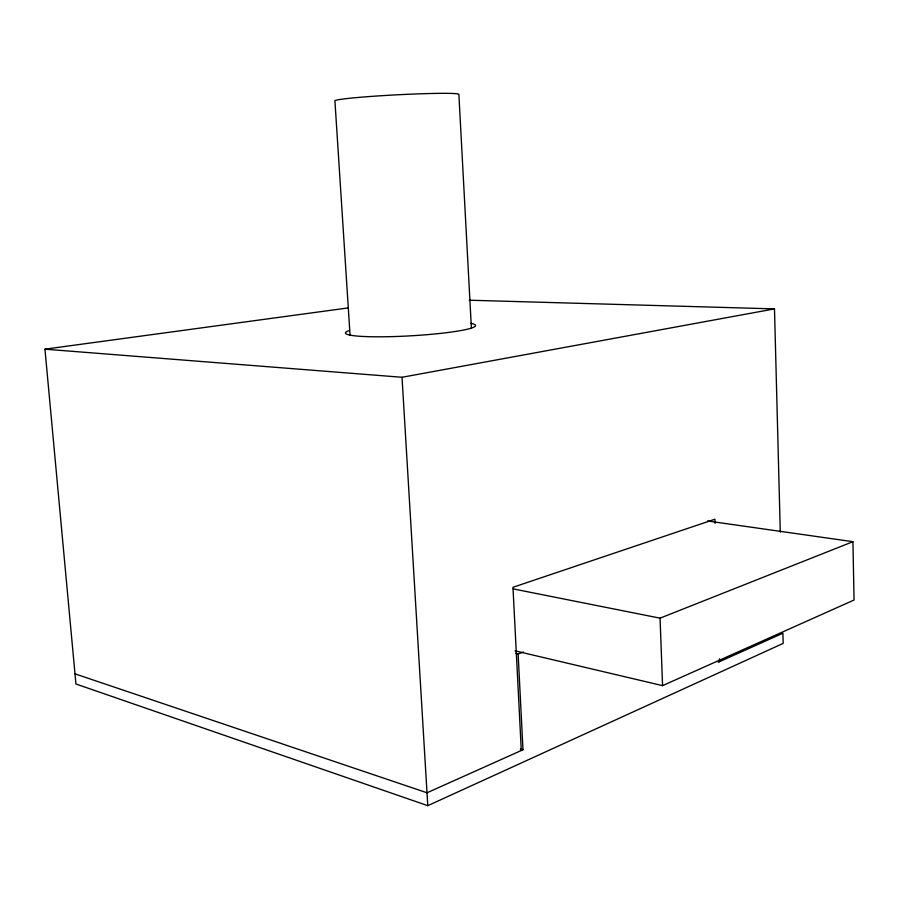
<?xml version="1.0" encoding="UTF-8"?>
<svg xmlns="http://www.w3.org/2000/svg" width="899" height="899" viewBox="0 0 899 899"><rect width="100%" height="100%" fill="white"/><g stroke="black" fill="none" stroke-linecap="round" stroke-linejoin="round"><path stroke-width="1.35" d="M347.891 307.964L44.95 349.172L75.932 683.993L427.789 805.673L783.175 643.381L782.905 633.233L718.2 662.248M523.364 652.011L518.127 654.011L522.993 749.755L427.014 792.783L74.999 673.845M515.015 650.831L662.574 685.645L854.05 600.026L852.926 541.692L707.502 520.971M513.217 588.901L660.057 618.164L852.926 541.692M44.95 349.172L402.022 377.277L774.489 308.885L780.287 532.141M469.188 300.21L774.489 308.885M515.487 653.382L518.127 654.011M520.319 748.968L522.993 749.755M350.071 335.316L334.934 101.025A62.132 2.776 -3 0 1 395.178 94.912A62.132 2.776 -3 0 1 458.872 94.373L471.413 328.461M402.022 377.277L427.789 805.673M521.296 750.519L512.969 587.294L714.93 519.217L715.065 523.42M660.057 618.164L662.574 685.645M719.391 658.877L719.481 661.675M470.818 323.337A65.2 6.574 -3.3 0 1 412.686 335.709A65.2 6.574 -3.3 0 1 348.722 330.72"/></g></svg>
